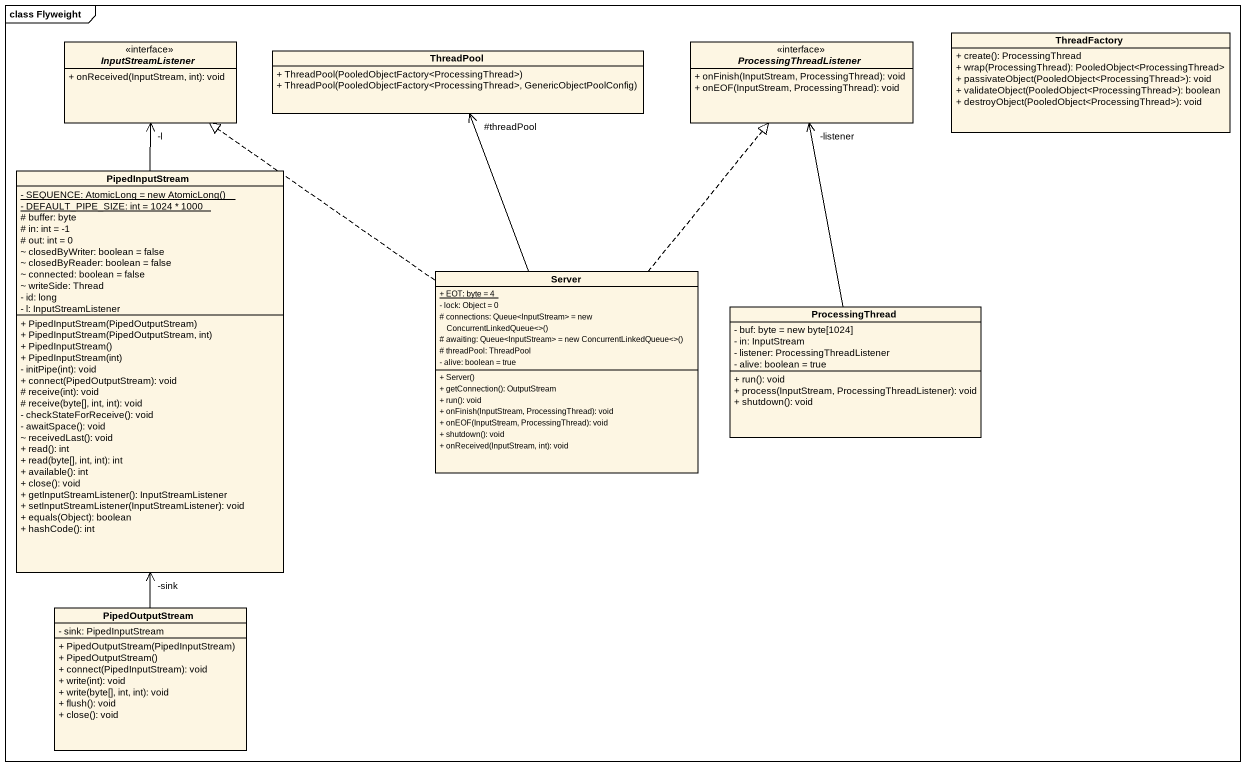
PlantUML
@startuml
mainframe class Flyweight
hide circle
hide empty members
skinparam classAttributeIconSize 0
interface InputStreamListener <<interface>> {
  + onReceived(InputStream, int): void
}
class ThreadPool {
  + ThreadPool(PooledObjectFactory<ProcessingThread>)
  + ThreadPool(PooledObjectFactory<ProcessingThread>, GenericObjectPoolConfig)
}
interface ProcessingThreadListener <<interface>> {
  + onFinish(InputStream, ProcessingThread): void
  + onEOF(InputStream, ProcessingThread): void
}
class ThreadFactory {
  + create(): ProcessingThread
  + wrap(ProcessingThread): PooledObject<ProcessingThread>
  + passivateObject(PooledObject<ProcessingThread>): void
  + validateObject(PooledObject<ProcessingThread>): boolean
  + destroyObject(PooledObject<ProcessingThread>): void
}
class PipedInputStream {
  {static} {field} - SEQUENCE: AtomicLong = new AtomicLong()
  {static} - DEFAULT_PIPE_SIZE: int = 1024 * 1000
  # buffer: byte
  # in: int = -1
  # out: int = 0
  ~ closedByWriter: boolean = false
  ~ closedByReader: boolean = false
  ~ connected: boolean = false
  ~ writeSide: Thread
  - id: long
  - l: InputStreamListener
  + PipedInputStream(PipedOutputStream)
  + PipedInputStream(PipedOutputStream, int)
  + PipedInputStream()
  + PipedInputStream(int)
  - initPipe(int): void
  + connect(PipedOutputStream): void
  # receive(int): void
  # receive(byte[], int, int): void
  - checkStateForReceive(): void
  - awaitSpace(): void
  ~ receivedLast(): void
  + read(): int
  + read(byte[], int, int): int
  + available(): int
  + close(): void
  + getInputStreamListener(): InputStreamListener
  + setInputStreamListener(InputStreamListener): void
  + equals(Object): boolean
  + hashCode(): int
}
class Server {
  {static} + EOT: byte = 4
  - lock: Object = 0
  {field} # connections: Queue<InputStream> = new ConcurrentLinkedQueue<>()
  {field} # awaiting: Queue<InputStream> = new ConcurrentLinkedQueue<>()
  # threadPool: ThreadPool
  - alive: boolean = true
  + Server()
  + getConnection(): OutputStream
  + run(): void
  + onFinish(InputStream, ProcessingThread): void
  + onEOF(InputStream, ProcessingThread): void
  + shutdown(): void
  + onReceived(InputStream, int): void
}
class ProcessingThread {
  - buf: byte = new byte[1024]
  - in: InputStream
  - listener: ProcessingThreadListener
  - alive: boolean = true
  + run(): void
  + process(InputStream, ProcessingThreadListener): void
  + shutdown(): void
}
class PipedOutputStream {
  - sink: PipedInputStream
  + PipedOutputStream(PipedInputStream)
  + PipedOutputStream()
  + connect(PipedInputStream): void
  + write(int): void
  + write(byte[], int, int): void
  + flush(): void
  + close(): void
}
PipedInputStream -up-> "-l" InputStreamListener
Server .up.|> InputStreamListener
Server -up-> "#threadPool" ThreadPool
Server .up.|> ProcessingThreadListener
ProcessingThread -up-> "-listener" ProcessingThreadListener
PipedOutputStream -up-> "-sink" PipedInputStream
@enduml
